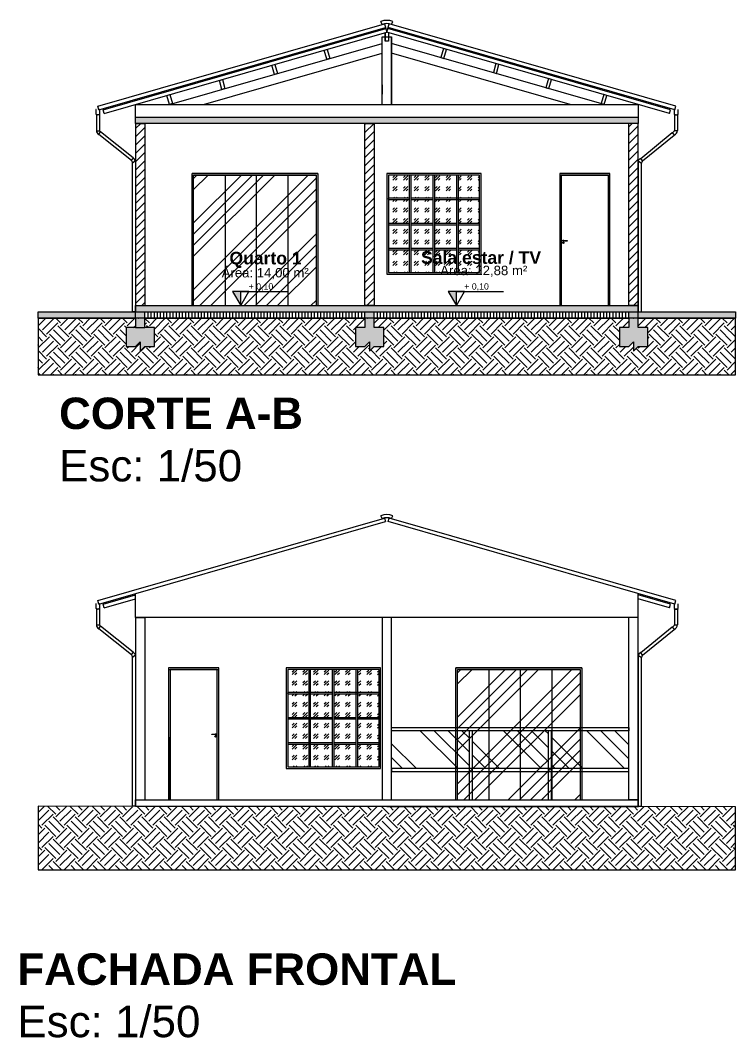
# Model space of a CAD drawing. Header units: millimetres. Extents: x 101 to 2864, y 2 to 1622.
# Drawn here: x 101 to 1239, y 2 to 1622 of the extents above; entities that cross this region are included whole.
import ezdxf

# ---------------------------------------------------------------- set-up
doc = ezdxf.new("R2010")
doc.units = ezdxf.units.MM
for name, color, linetype in [('DESENHO', 1, 'Continuous'), ('Hacura', 8, 'Continuous'), ('LayerEstreito', 2, 'Continuous'), ('Linha estreita', 1, 'Continuous'), ('Linha larga', 5, 'Continuous'), ('Linha telhado', 6, 'Continuous')]:
    doc.layers.add(name, color=color, linetype=linetype)
doc.layers.add('IMPRESSÃO', color=7, linetype='Continuous', plot=False)
doc.styles.get("Standard").update_dxf_attribs({"font": 'arial.ttf'})
pattern_1 = [(50, (284.154, 1157.615), (14.3452, -1.25504), [1.5, -16.5]), (355, (284.154, 1157.615), (-2.77503, 15.04384), [1.2, -13.2]), (100.4514, (285.35, 1157.51), (11.57018, 13.7888), [1.2748, -14.02284]), (46.1842, (284.154, 1161.615), (21.34483, -3.3104), [2.25, -24.75]), (96.6356, (285.933, 1161.34), (18.69324, 19.48237), [1.9122, -21.03428]), (351.1842, (284.154, 1161.615), (18.69324, 19.48237), [1.8, -19.8]), (21, (286.154, 1160.615), (11.93814, -8.05238), [1.5, -16.5]), (326, (286.154, 1160.615), (4.8663, 14.503), [1.2, -13.2]), (71.4514, (287.149, 1159.944), (16.80445, 6.45062), [1.2748, -14.02284]), (37.5, (284.154, 1157.615), (0.243197, 6.657877), [0, -13.04, 0, -13.4, 0, -13.25]), (7.5, (284.154, 1157.615), (5.26139, 7.888234), [0, -7.64, 0, -12.74, 0, -5.05]), (327.5, (279.694, 1157.615), (10.67645, -0.451097), [0, -5, 0, -15.6, 0, -20.7]), (317.5, (277.694, 1157.615), (11.66372, 2.0021), [0, -6.5, 0, -10.36, 0, -14.7])]

msp = doc.modelspace()

# ---------------------------------------------------------------- hatches: boundary and pattern name
h = msp.add_hatch()
h.set_pattern_fill('AR-CONC', color=256, scale=2, angle=90)
h.set_pattern_definition([(140, (284.154, 1157.615), (1.25504, 14.3452), [1.5, -16.5]), (85, (284.154, 1157.615), (-15.04384, -2.77503), [1.2, -13.2]), (190.4514, (284.259, 1158.81), (-13.7888, 11.57018), [1.2748, -14.02284]), (136.1842, (280.154, 1157.615), (3.3104, 21.34483), [2.25, -24.75]), (186.6356, (280.43, 1159.394), (-19.48237, 18.69324), [1.9122, -21.0343]), (81.1842, (280.154, 1157.615), (-19.4824, 18.69324), [1.8, -19.8]), (111, (281.154, 1159.615), (8.05238, 11.93814), [1.5, -16.5]), (56, (281.154, 1159.615), (-14.503, 4.8663), [1.2, -13.2]), (161.4514, (281.825, 1160.61), (-6.45062, 16.80445), [1.2748, -14.02284]), (127.5, (284.154, 1157.615), (-6.657877, 0.243197), [0, -13.04, 0, -13.4, 0, -13.25]), (97.5, (284.154, 1157.615), (-7.888234, 5.26139), [0, -7.64, 0, -12.74, 0, -5.05]), (57.5, (284.154, 1153.155), (0.451097, 10.67645), [0, -5, 0, -15.6, 0, -20.7]), (47.5, (284.154, 1151.155), (-2.0021, 11.66372), [0, -6.5, 0, -10.36, 0, -14.7])])
h.paths.add_polyline_path([(1084.15412, 1467.61497), (284.15412, 1467.61497), (284.15412, 1457.61497), (299.15412, 1457.61497), (1084.15412, 1457.61497)])
h = msp.add_hatch()
h.set_pattern_fill('ANSI31', color=256, scale=75)
h.set_pattern_definition([(45, (284.154, 1157.615), (-6.62913, 6.62913), [])])
h.paths.add_polyline_path([(284.15412, 1167.61497), (299.15412, 1167.61497), (299.15412, 1457.61497), (284.15412, 1457.61497)])
h.paths.add_polyline_path([(649.15412, 1167.61497), (664.15412, 1167.61497), (664.15412, 1457.61497), (649.15412, 1457.61497)])
h.paths.add_polyline_path([(1069.15412, 1167.61497), (1084.15412, 1167.61497), (1084.15412, 1457.61497), (1069.15412, 1457.61497)])
h = msp.add_hatch()
h.set_pattern_fill('ANSI34', color=256, scale=100)
h.set_pattern_definition([(45, (29.154, 1057.676), (-53.033, 53.033), []), (45, (46.83, 1057.676), (-53.033, 53.033), []), (45, (64.51, 1057.676), (-53.033, 53.033), []), (45, (82.19, 1057.676), (-53.033, 53.033), [])])
h.paths.add_polyline_path([(571.65412, 1375.11497), (376.65412, 1375.11497), (376.65412, 1167.61497), (571.65412, 1167.61497)])
h = msp.add_hatch(color=256)
h.dxf.hatch_style = 1
h.paths.add_polyline_path([(451.65412, 1190.16549), (438.63457, 1190.16549), (451.65412, 1167.61497)])
h = msp.add_hatch(color=256)
h.dxf.hatch_style = 1
h.paths.add_polyline_path([(794.72028, 1190.16548), (781.70073, 1190.16548), (794.72028, 1167.61497)])
h = msp.add_hatch()
h.set_pattern_fill('AR-CONC', color=256, scale=2)
h.set_pattern_definition(pattern_1)
h.paths.add_polyline_path([(1084.15412, 1157.61497), (1084.15412, 1167.61497), (284.15412, 1167.61497), (284.15412, 1157.61497)])
h = msp.add_hatch()
h.set_pattern_fill('AR-CONC', color=256, scale=2)
h.set_pattern_definition(pattern_1)
h.paths.add_polyline_path([(284.15412, 1147.61497), (284.15412, 1157.61497), (129.15412, 1157.61497), (129.15412, 1147.61497)])
h.paths.add_polyline_path([(1239.15412, 1147.61497), (1239.15412, 1157.61497), (1089.15412, 1157.61497), (1084.15412, 1157.61497), (1084.15412, 1147.61497)])
h = msp.add_hatch()
h.set_pattern_fill('AR-CONC', color=256, scale=2)
h.set_pattern_definition(pattern_1)
h.paths.add_polyline_path([(284.15412, 1147.61497), (284.15412, 1132.61497), (269.15412, 1132.61497), (269.15412, 1102.61497), (284.15412, 1102.61497), (291.65412, 1110.11497), (291.65412, 1095.11497), (299.15412, 1102.61497), (314.15412, 1102.61497), (314.15412, 1132.61497), (299.15412, 1132.61497), (299.15412, 1147.61497), (299.15412, 1157.61497), (284.15412, 1157.61497)])
h.paths.add_polyline_path([(649.15412, 1157.61497), (649.15412, 1147.61497), (649.15412, 1132.61497), (634.15412, 1132.61497), (634.15412, 1102.61497), (649.15412, 1102.61497), (656.65412, 1110.11497), (656.65412, 1095.11497), (664.15412, 1102.61497), (679.15412, 1102.61497), (679.15412, 1132.61497), (664.15412, 1132.61497), (664.15412, 1147.61497), (664.15412, 1157.61497)])
h.paths.add_polyline_path([(1084.15412, 1157.61497), (1069.15412, 1157.61497), (1069.15412, 1147.61497), (1069.15412, 1132.61497), (1054.15412, 1132.61497), (1054.15412, 1102.61497), (1069.15412, 1102.61497), (1076.65412, 1110.11497), (1076.65412, 1095.11497), (1084.15412, 1102.61497), (1099.15412, 1102.61497), (1099.15412, 1132.61497), (1084.15412, 1132.61497), (1084.15412, 1147.61497)])
h = msp.add_hatch()
h.set_pattern_fill('_USER', color=256, scale=5, angle=90, pattern_type=0)
h.set_pattern_definition([(90, (284.154, 1157.615), (-5, 3e-16), [])])
h.paths.add_polyline_path([(649.15412, 1147.61497), (649.15412, 1157.61497), (299.15412, 1157.61497), (299.15412, 1147.61497)])
h.paths.add_polyline_path([(1069.15412, 1147.61497), (1069.15412, 1157.61497), (664.15412, 1157.61497), (664.15412, 1147.61497)])
h = msp.add_hatch()
h.set_pattern_fill('EARTH', color=1, scale=100, angle=45)
h.set_pattern_definition([(45, (284.154, 1157.615), (4e-15, 35.35534), [25, -25]), (45, (277.525, 1164.244), (4e-15, 35.35534), [25, -25]), (45, (270.896, 1170.873), (4e-15, 35.35534), [25, -25]), (135, (270.896, 1175.293), (-35.35534, 4e-15), [25, -25]), (135, (277.525, 1181.922), (-35.35534, 4e-15), [25, -25]), (135, (284.154, 1188.55), (-35.35534, 4e-15), [25, -25])])
h.paths.add_polyline_path([(1239.15412, 1057.61497), (1239.15412, 1147.61497), (1084.15412, 1147.61497), (1084.15412, 1132.61497), (1099.15412, 1132.61497), (1099.15412, 1102.61497), (1084.15412, 1102.61497), (1076.65412, 1095.11497), (1076.65412, 1110.11497), (1069.15412, 1102.61497), (1054.15412, 1102.61497), (1054.15412, 1132.61497), (1069.15412, 1132.61497), (1069.15412, 1147.61497), (664.15412, 1147.61497), (664.15412, 1132.61497), (679.15412, 1132.61497), (679.15412, 1102.61497), (664.15412, 1102.61497), (656.65412, 1095.11497), (656.65412, 1110.11497), (649.15412, 1102.61497), (634.15412, 1102.61497), (634.15412, 1132.61497), (649.15412, 1132.61497), (649.15412, 1147.61497), (299.15412, 1147.61497), (299.15412, 1132.61497), (314.15412, 1132.61497), (314.15412, 1102.61497), (299.15412, 1102.61497), (291.65412, 1095.11497), (291.65412, 1110.11497), (284.15412, 1102.61497), (269.15412, 1102.61497), (269.15412, 1132.61497), (284.15412, 1132.61497), (284.15412, 1147.61497), (129.15412, 1147.61497), (129.15412, 1057.61497), (279.15412, 1057.61497)])
h = msp.add_hatch()
h.set_pattern_fill('ANSI34', color=256, scale=100)
h.set_pattern_definition([(45, (449.156, 270.98), (-53.033, 53.033), []), (45, (466.83, 270.98), (-53.033, 53.033), []), (45, (484.51, 270.98), (-53.033, 53.033), []), (45, (502.19, 270.98), (-53.033, 53.033), [])])
h.paths.add_polyline_path([(991.65566, 588.41624), (796.65566, 588.41624), (796.65566, 380.91624), (991.65566, 380.91624)])
h = msp.add_hatch()
h.set_pattern_fill('ANSI34', color=256, scale=125, angle=90)
h.set_pattern_definition([(135, (29.16, 270.92), (-66.291, -66.291), []), (135, (29.16, 293.01), (-66.291, -66.291), []), (135, (29.16, 315.11), (-66.291, -66.291), []), (135, (29.16, 337.21), (-66.291, -66.291), [])])
h.paths.add_polyline_path([(814.989, 430.91624), (814.989, 490.91624), (691.65566, 490.91624), (691.65566, 430.91624)])
h.paths.add_polyline_path([(945.82233, 490.91624), (945.82233, 430.91624), (1069.15566, 430.91624), (1069.15566, 490.91624)])
h.paths.add_polyline_path([(940.82233, 430.91624), (940.82233, 490.91624), (819.989, 490.91624), (819.989, 430.91624)])
h = msp.add_hatch()
h.set_pattern_fill('EARTH', color=1, scale=100, angle=45)
h.set_pattern_definition([(45, (29.154, 269.641), (4e-15, 35.35534), [25, -25]), (45, (22.525, 276.27), (4e-15, 35.35534), [25, -25]), (45, (15.896, 282.9), (4e-15, 35.35534), [25, -25]), (135, (15.896, 287.32), (-35.35534, 4e-15), [25, -25]), (135, (22.525, 293.948), (-35.35534, 4e-15), [25, -25]), (135, (29.154, 300.577), (-35.35534, 4e-15), [25, -25])])
h.paths.add_polyline_path([(1239.15412, 369.64149), (1089.15412, 369.94356), (1089.15412, 369.64149), (1084.15412, 369.64149), (284.15412, 369.64149), (279.15412, 369.64149), (279.15412, 370.92229), (129.15412, 371.10353), (129.15412, 269.64149), (1239.15412, 269.64149)])
at = {"layer": 'Hacura'}
h = msp.add_hatch(dxfattribs=at)
h.set_pattern_fill('GOST_GLASS', color=256, scale=2)
h.set_pattern_definition([(45, (-3379.222, -805.041), (16.970563, -2e-15), [10, -14]), (45, (-3374.98, -805.041), (16.970563, -2e-15), [4, -20]), (45, (-3379.222, -800.799), (16.970563, -2e-15), [4, -20])])
h.paths.add_polyline_path([(720.40412, 1375.11497), (686.65412, 1375.11497), (686.65412, 1338.86497), (720.40412, 1338.86497)])
h.paths.add_polyline_path([(757.90412, 1375.11497), (722.90412, 1375.11497), (722.90412, 1338.86497), (757.90412, 1338.86497)])
h.paths.add_polyline_path([(795.40412, 1375.11497), (760.40412, 1375.11497), (760.40412, 1338.86497), (795.40412, 1338.86497)])
h.paths.add_polyline_path([(831.65412, 1375.11497), (797.90412, 1375.11497), (797.90412, 1338.86497), (831.65412, 1338.86497)])
h.paths.add_polyline_path([(831.65412, 1336.36497), (797.90412, 1336.36497), (797.90412, 1298.86497), (831.65412, 1298.86497)])
h.paths.add_polyline_path([(795.40412, 1336.36497), (760.40412, 1336.36497), (760.40412, 1298.86497), (795.40412, 1298.86497)])
h.paths.add_polyline_path([(757.90412, 1336.36497), (722.90412, 1336.36497), (722.90412, 1298.86497), (757.90412, 1298.86497)])
h.paths.add_polyline_path([(720.40412, 1336.36497), (686.65412, 1336.36497), (686.65412, 1298.86497), (720.40412, 1298.86497)])
h.paths.add_polyline_path([(720.40412, 1296.36497), (686.65412, 1296.36497), (686.65412, 1258.86497), (720.40412, 1258.86497)])
h.paths.add_polyline_path([(757.90412, 1296.36497), (722.90412, 1296.36497), (722.90412, 1258.86497), (757.90412, 1258.86497)])
h.paths.add_polyline_path([(795.40412, 1296.36497), (760.40412, 1296.36497), (760.40412, 1258.86497), (795.40412, 1258.86497)])
h.paths.add_polyline_path([(831.65412, 1296.36497), (797.90412, 1296.36497), (797.90412, 1258.86497), (831.65412, 1258.86497)])
h.paths.add_polyline_path([(831.65412, 1256.36497), (797.90412, 1256.36497), (797.90412, 1220.11497), (831.65412, 1220.11497)])
h.paths.add_polyline_path([(795.40412, 1256.36497), (760.40412, 1256.36497), (760.40412, 1220.11497), (795.40412, 1220.11497)])
h.paths.add_polyline_path([(757.90412, 1256.36497), (722.90412, 1256.36497), (722.90412, 1220.11497), (757.90412, 1220.11497)])
h.paths.add_polyline_path([(720.40412, 1256.36497), (686.65412, 1256.36497), (686.65412, 1220.11497), (720.40412, 1220.11497)])
h = msp.add_hatch(dxfattribs=at)
h.set_pattern_fill('GOST_GLASS', color=256, scale=2)
h.set_pattern_definition([(45, (-3539.221, -1591.74), (16.970563, -2e-15), [10, -14]), (45, (-3534.978, -1591.74), (16.970563, -2e-15), [4, -20]), (45, (-3539.221, -1587.497), (16.970563, -2e-15), [4, -20])])
h.paths.add_polyline_path([(560.40566, 552.16624), (560.40566, 588.41624), (526.65566, 588.41624), (526.65566, 552.16624)])
h.paths.add_polyline_path([(562.90566, 552.16624), (597.90566, 552.16624), (597.90566, 588.41624), (562.90566, 588.41624)])
h.paths.add_polyline_path([(635.40566, 588.41624), (600.40566, 588.41624), (600.40566, 552.16624), (635.40566, 552.16624)])
h.paths.add_polyline_path([(671.65566, 588.41624), (637.90566, 588.41624), (637.90566, 552.16624), (671.65566, 552.16624)])
h.paths.add_polyline_path([(637.90566, 512.16624), (671.65566, 512.16624), (671.65566, 549.66624), (637.90566, 549.66624)])
h.paths.add_polyline_path([(635.40566, 549.66624), (600.40566, 549.66624), (600.40566, 512.16624), (635.40566, 512.16624)])
h.paths.add_polyline_path([(597.90566, 549.66624), (562.90566, 549.66624), (562.90566, 512.16624), (597.90566, 512.16624)])
h.paths.add_polyline_path([(526.65566, 512.16624), (560.40566, 512.16624), (560.40566, 549.66624), (526.65566, 549.66624)])
h.paths.add_polyline_path([(560.40566, 509.66624), (526.65566, 509.66624), (526.65566, 472.16624), (560.40566, 472.16624)])
h.paths.add_polyline_path([(562.90566, 472.16624), (597.90566, 472.16624), (597.90566, 509.66624), (562.90566, 509.66624)])
h.paths.add_polyline_path([(600.40566, 509.66624), (600.40566, 472.16624), (635.40566, 472.16624), (635.40566, 509.66624)])
h.paths.add_polyline_path([(637.90566, 472.16624), (671.65566, 472.16624), (671.65566, 509.66624), (637.90566, 509.66624)])
h.paths.add_polyline_path([(637.90566, 433.41624), (671.65566, 433.41624), (671.65566, 469.66624), (637.90566, 469.66624)])
h.paths.add_polyline_path([(600.40566, 433.41624), (635.40566, 433.41624), (635.40566, 469.66624), (600.40566, 469.66624)])
h.paths.add_polyline_path([(562.90566, 433.41624), (597.90566, 433.41624), (597.90566, 469.66624), (562.90566, 469.66624)])
h.paths.add_polyline_path([(526.65566, 469.66624), (526.65566, 433.41624), (560.40566, 433.41624), (560.40566, 469.66624)])
at = {"layer": 'LayerEstreito', "true_color": 0x000000}
h = msp.add_hatch(color=18, dxfattribs=at)
h.dxf.hatch_style = 1
h.paths.add_polyline_path([(965.08699, 1270.89304), (965.08699, 1271.39304), (965.95302, 1271.39304, 0.767326988), (964.08699, 1270.89304, 0.767326988), (965.95302, 1270.39304), (965.08699, 1270.39304)])
h = msp.add_hatch(color=18, dxfattribs=at)
h.dxf.hatch_style = 1
h.paths.add_polyline_path([(411.58853, 485.19431), (411.58853, 484.69431), (410.72251, 484.69431, 0.767326988), (412.58853, 485.19431, 0.767326988), (410.72251, 485.69431), (411.58853, 485.69431)])

# ---------------------------------------------------------------- linework, layer by layer
for p, q in [((676.65412, 1615.17446), (674.81439, 1619.8237)), ((691.65412, 1615.17446), (693.49385, 1619.8237)), ((374.15412, 1377.61497), (424.15412, 1377.61497)), ((474.15412, 1377.61497), (524.15412, 1377.61497)), ((451.65412, 1167.61497), (451.65412, 1190.16549)), ((451.65412, 1190.16549), (526.65412, 1190.16549)), ((794.72028, 1167.61497), (794.72028, 1190.16548)), ((794.72028, 1190.16548), (869.72028, 1190.16548)), ((426.65412, 1167.61497), (476.65412, 1167.61497)), ((769.72028, 1167.61497), (819.72028, 1167.61497)), ((676.65566, 828.47574), (674.81593, 833.12498)), ((691.65566, 828.47574), (693.49539, 833.12498)), ((225.8155, 692.44646), (224.15566, 698.2123)), ((794.15566, 590.91624), (844.15566, 590.91624)), ((894.15566, 590.91624), (944.15566, 590.91624))]:
    msp.add_line(p, q)
for points in [[(224.15412, 1484.91103), (680.28116, 1616.2186)], [(225.81396, 1479.14519), (681.941, 1610.45276)], [(232.75866, 1479.06317), (682.49428, 1608.53081)], [(680.28116, 1616.2186), (684.15412, 1602.76497), (688.02709, 1616.2186)], [(1135.54959, 1479.06317), (685.81396, 1608.53081)], [(1142.49428, 1479.14519), (686.36724, 1610.45276)], [(1144.15412, 1484.91103), (688.02709, 1616.2186)], [(234.4185, 1473.29733), (234.4185, 1473.29733), (684.15412, 1602.76497)], [(681.65412, 1602.04528), (681.65412, 1588.46497)], [(686.65412, 1602.04528), (686.65412, 1588.46497), (681.65412, 1588.46497), (681.65412, 1602.04528)], [(1133.88974, 1473.29733), (1133.88974, 1473.29733), (684.15412, 1602.76497)], [(686.65412, 1602.04528), (686.65412, 1588.46497)], [(588.46953, 1559.6106), (584.31993, 1574.0252), (589.1248, 1575.4084), (593.2744, 1560.9938), (588.46953, 1559.6106)], [(775.03385, 1560.9938), (779.18345, 1575.4084), (774.37858, 1576.7916), (770.22898, 1562.377), (775.03385, 1560.9938)], [(505.10508, 1535.61205), (500.95547, 1550.02666), (505.76034, 1551.40986), (509.90994, 1536.99525), (505.10508, 1535.61205)], [(858.3983, 1536.99525), (862.5479, 1551.40986), (857.74304, 1552.79306), (853.59343, 1538.37846), (858.3983, 1536.99525)], [(421.74062, 1511.61351), (417.59102, 1526.02811), (422.39588, 1527.41132), (426.54549, 1512.99671), (421.74062, 1511.61351)], [(941.76276, 1512.99671), (945.91236, 1527.41132), (941.10749, 1528.79452), (936.95789, 1514.37991), (941.76276, 1512.99671)], [(338.37616, 1487.61497), (334.22656, 1502.02957), (339.03143, 1503.41277), (343.18103, 1488.99817), (338.37616, 1487.61497)], [(1029.93208, 1487.61497), (1034.08168, 1502.02957), (1029.27682, 1503.41277), (1025.12721, 1488.99817), (1029.93208, 1487.61497)], [(284.15412, 1467.61497), (1084.15412, 1467.61497), (1084.15412, 1457.61497), (284.15412, 1457.61497), (284.15412, 1467.61497)], [(691.65412, 1457.61497), (676.65412, 1457.61497)], [(374.15412, 1377.61497), (374.15412, 1377.61497), (374.15412, 1377.61497), (574.15412, 1377.61497), (574.15412, 1377.61497), (374.15412, 1377.61497), (374.15412, 1377.61497), (374.15412, 1377.61497), (374.15412, 1377.61497), (374.15412, 1377.61497)], [(284.15412, 1157.61497), (1084.15412, 1157.61497)], [(129.15412, 1147.61497), (284.15412, 1147.61497)], [(289.01963, 1147.61497), (289.22545, 1147.61497)], [(299.15412, 1147.61497), (649.15412, 1147.61497)], [(652.71762, 1147.61497), (653.21832, 1147.61497)], [(664.15412, 1147.61497), (1069.15412, 1147.61497)], [(1076.47522, 1147.61497), (1076.95374, 1147.61497)], [(1084.15412, 1147.61497), (1239.15412, 1147.61497)], [(224.15566, 698.2123), (680.2827, 829.51987)], [(680.2827, 829.51987), (681.94254, 823.75403)], [(686.36878, 823.75403), (688.02863, 829.51987)], [(1144.15566, 698.2123), (688.02863, 829.51987)], [(225.8155, 692.44646), (681.94254, 823.75403)], [(1142.49582, 692.44646), (686.36878, 823.75403)], [(232.7602, 692.36444), (284.15566, 707.15991)], [(234.42004, 686.5986), (284.15566, 700.91624)], [(1135.55113, 692.36444), (1084.15566, 707.15991)], [(1133.89128, 686.5986), (1133.89128, 686.5986), (1084.15566, 700.91624)], [(691.65566, 670.91624), (676.65566, 670.91624)], [(284.15566, 370.91624), (1084.15566, 370.91624)]]:
    msp.add_lwpolyline(points)
for points in [[(451.65412, 1167.61497), (464.67367, 1190.16549), (438.63457, 1190.16549)], [(794.72028, 1167.61497), (807.73982, 1190.16548), (781.70073, 1190.16548)]]:
    msp.add_lwpolyline(points, close=True)
for centre, radius in [((684.15412, 1596.22097), 25.38345), ((684.15412, 1596.22097), 20.38345), ((684.15566, 809.52225), 25.38345), ((684.15566, 809.52225), 20.38345)]:
    msp.add_arc(centre, radius, 68.41102602, 111.58897398)
at = {"layer": 'DESENHO'}
for p, q in [((846.65566, 588.41624), (846.65566, 380.91624)), ((896.65566, 380.91624), (896.65566, 588.41624)), ((946.65566, 588.41624), (946.65566, 380.91624))]:
    msp.add_line(p, q, dxfattribs=at)
at = {"layer": 'IMPRESSÃO'}
for p, q in [((225.81396, 1479.14519), (224.15412, 1484.91103)), ((234.4185, 1473.29733), (232.75866, 1479.06317)), ((1133.88974, 1473.29733), (1135.54959, 1479.06317)), ((1142.49428, 1479.14519), (1144.15412, 1484.91103)), ((1142.49582, 692.44646), (1144.15566, 698.2123)), ((1133.89128, 686.5986), (1135.55113, 692.36444))]:
    msp.add_line(p, q, dxfattribs=at)
for points in [[(129.15412, 1147.61497), (129.15412, 1157.61497), (284.15412, 1157.61497)], [(1084.15412, 1157.61497), (1239.15412, 1157.61497), (1239.15412, 1147.61497)], [(129.15412, 1147.61497), (129.15412, 1057.61497), (1239.15412, 1057.61497), (1239.15412, 1147.61497), (129.15412, 1147.61497)], [(129.15412, 371.10353), (129.15412, 269.64149), (1239.15412, 269.64149), (1239.15412, 369.64149), (129.15412, 371.10353)]]:
    msp.add_lwpolyline(points, dxfattribs=at)
for p in [(686.65412, 1337.61497), (526.65566, 550.91624)]:
    msp.add_point(p, dxfattribs=at)
at = {"layer": 'LayerEstreito'}
for p, q in [((284.15412, 1397.75848), (284.15412, 1157.61497)), ((1084.15412, 1397.82369), (1084.15412, 1157.61497)), ((720.40412, 1220.11497), (720.40412, 1375.11497)), ((722.90412, 1220.11497), (722.90412, 1375.11497)), ((757.90412, 1220.11497), (757.90412, 1375.11497)), ((760.40412, 1220.11497), (760.40412, 1375.11497)), ((795.40412, 1220.11497), (795.40412, 1375.11497)), ((797.90412, 1220.11497), (797.90412, 1375.11497)), ((959.15412, 1375.11497), (1039.15412, 1375.11497)), ((686.65412, 1338.86497), (720.40412, 1338.86497)), ((686.65412, 1336.36497), (720.40412, 1336.36497)), ((722.90412, 1338.86497), (757.90412, 1338.86497)), ((722.90412, 1336.36497), (757.90412, 1336.36497)), ((760.40412, 1338.86497), (831.65412, 1338.86497)), ((760.40412, 1336.36497), (831.65412, 1336.36497)), ((686.65412, 1298.86497), (720.40412, 1298.86497)), ((686.65412, 1296.36497), (720.40412, 1296.36497)), ((722.90412, 1298.86497), (757.90412, 1298.86497)), ((722.90412, 1296.36497), (757.90412, 1296.36497)), ((760.40412, 1298.86497), (795.40412, 1298.86497)), ((760.40412, 1296.36497), (795.40412, 1296.36497)), ((797.90412, 1298.86497), (831.65412, 1298.86497)), ((797.90412, 1296.36497), (831.65412, 1296.36497)), ((961.65412, 1167.61497), (961.65412, 1267.61497)), ((686.65412, 1258.86497), (720.40412, 1258.86497)), ((686.65412, 1256.36497), (720.40412, 1256.36497)), ((722.90412, 1258.86497), (757.90412, 1258.86497)), ((722.90412, 1256.36497), (757.90412, 1256.36497)), ((760.40412, 1258.86497), (795.40412, 1258.86497)), ((760.40412, 1256.36497), (795.40412, 1256.36497)), ((797.90412, 1258.86497), (831.65412, 1258.86497)), ((797.90412, 1256.36497), (831.65412, 1256.36497)), ((234.42004, 686.5986), (232.7602, 692.36444)), ((284.15566, 611.05975), (284.15566, 370.91624)), ((1084.15566, 611.12496), (1084.15566, 370.91624)), ((336.65566, 588.41624), (416.65566, 588.41624)), ((560.40566, 433.41624), (560.40566, 588.41624)), ((562.90566, 433.41624), (562.90566, 588.41624)), ((597.90566, 433.41624), (597.90566, 588.41624)), ((600.40566, 433.41624), (600.40566, 588.41624)), ((635.40566, 433.41624), (635.40566, 588.41624)), ((637.90566, 433.41624), (637.90566, 588.41624)), ((526.65566, 552.16624), (560.40566, 552.16624)), ((562.90566, 552.16624), (597.90566, 552.16624)), ((600.40566, 552.16624), (671.65566, 552.16624)), ((526.65566, 549.66624), (560.40566, 549.66624)), ((562.90566, 549.66624), (597.90566, 549.66624)), ((600.40566, 549.66624), (671.65566, 549.66624)), ((526.65566, 512.16624), (560.40566, 512.16624)), ((526.65566, 509.66624), (560.40566, 509.66624)), ((562.90566, 512.16624), (597.90566, 512.16624)), ((562.90566, 509.66624), (597.90566, 509.66624)), ((600.40566, 512.16624), (635.40566, 512.16624)), ((600.40566, 509.66624), (635.40566, 509.66624)), ((637.90566, 512.16624), (671.65566, 512.16624)), ((637.90566, 509.66624), (671.65566, 509.66624)), ((814.989, 490.91624), (814.989, 380.91624)), ((819.989, 490.91624), (819.989, 380.91624)), ((940.82233, 490.91624), (940.82233, 380.91624)), ((945.82233, 490.91624), (945.82233, 380.91624)), ((339.15566, 380.91624), (339.15566, 480.91624)), ((526.65566, 472.16624), (560.40566, 472.16624)), ((526.65566, 469.66624), (560.40566, 469.66624)), ((562.90566, 472.16624), (597.90566, 472.16624)), ((562.90566, 469.66624), (597.90566, 469.66624)), ((600.40566, 472.16624), (635.40566, 472.16624)), ((600.40566, 469.66624), (635.40566, 469.66624)), ((637.90566, 472.16624), (671.65566, 472.16624)), ((637.90566, 469.66624), (671.65566, 469.66624))]:
    msp.add_line(p, q, dxfattribs=at)
for points in [[(221.47995, 1472.48084), (221.47995, 1479.4971), (220.97995, 1479.48084)], [(220.97995, 1479.48084), (220.97995, 1472.48084)], [(227.47995, 1472.48084), (227.47995, 1472.48084), (227.47995, 1479.4971), (226.97995, 1479.48084)], [(226.97995, 1479.48084), (226.97995, 1472.48084)], [(1141.84926, 1472.31461), (1141.84926, 1479.33087), (1141.34926, 1479.31461)], [(1141.34926, 1479.31461), (1141.34926, 1472.31461)], [(1147.84926, 1472.31461), (1147.84926, 1472.31461), (1147.84926, 1479.33087), (1147.34926, 1479.31461)], [(1147.34926, 1479.31461), (1147.34926, 1472.31461)], [(221.9492, 1471.75933), (221.9492, 1446.13204)], [(226.88288, 1471.99119), (226.9492, 1446.13204)], [(1142.02762, 1471.7701), (1141.7995, 1446.13204)], [(1146.7995, 1471.4412), (1146.7995, 1446.13204)], [(221.95194, 1445.93678), (226.94967, 1445.9496)], [(225.61728, 1440.00145), (228.37144, 1444.17453)], [(280.40816, 1402.64015), (228.37144, 1444.17453)], [(1088.28725, 1401.89533), (1138.39123, 1443.14833)], [(1138.39123, 1443.14833), (1141.19951, 1439.01147)], [(1141.7995, 1446.13204), (1146.7995, 1446.13204)], [(277.65399, 1398.46707), (225.61728, 1440.00145)], [(1091.09552, 1397.75848), (1141.19951, 1439.01147)], [(280.40816, 1402.64015), (277.21275, 1398.79445)], [(284.15412, 1397.75848), (279.15412, 1394.09923)], [(284.15412, 1157.61497), (279.15412, 1157.61497), (279.15412, 1394.09923)], [(1084.15412, 1397.82369), (1089.15412, 1394.09923)], [(1084.15412, 1157.61497), (1089.15412, 1157.61497), (1089.15412, 1394.09923)], [(1091.09552, 1397.75848), (1088.28725, 1401.89533)], [(374.15412, 1167.61497), (374.15412, 1377.61497), (574.15412, 1377.61497), (574.15412, 1167.61497)], [(834.15412, 1377.61497), (684.15412, 1377.61497), (684.15412, 1217.61497), (834.15412, 1217.61497), (834.15412, 1377.61497)], [(1039.15412, 1167.61497), (1039.15412, 1167.61497), (1039.15412, 1377.61497), (959.15412, 1377.61497), (959.15412, 1167.61497)], [(376.65412, 1167.61497), (376.65412, 1375.11497), (571.65412, 1375.11497), (571.65412, 1167.61497)], [(1036.65412, 1167.61497), (1036.65412, 1375.11497), (961.65412, 1375.11497), (961.65412, 1167.61497)], [(965.08699, 1270.89304), (965.08699, 1270.39304), (965.08699, 1271.39304), (971.08699, 1271.39304), (971.08699, 1270.39304), (965.08699, 1270.39304)], [(221.48149, 685.78212), (221.48149, 692.79838), (220.98149, 692.78212)], [(220.98149, 692.78212), (220.98149, 685.78212)], [(221.95074, 685.0606), (221.95074, 659.43332)], [(226.88442, 685.29246), (226.95074, 659.43332)], [(227.48149, 685.78212), (227.48149, 685.78212), (227.48149, 692.79838), (226.98149, 692.78212)], [(226.98149, 692.78212), (226.98149, 685.78212)], [(1141.8508, 685.61589), (1141.8508, 692.63215), (1141.3508, 692.61589)], [(1141.3508, 692.61589), (1141.3508, 685.61589)], [(1142.02916, 685.07138), (1141.80104, 659.43332)], [(1146.80104, 684.74248), (1146.80104, 659.43332)], [(1147.8508, 685.61589), (1147.8508, 685.61589), (1147.8508, 692.63215), (1147.3508, 692.61589)], [(1147.3508, 692.61589), (1147.3508, 685.61589)], [(221.95348, 659.23806), (226.95121, 659.25087)], [(225.61882, 653.30273), (228.37298, 657.4758)], [(277.65553, 611.76834), (225.61882, 653.30273)], [(280.4097, 615.94142), (228.37298, 657.4758)], [(1088.28879, 615.19661), (1138.39277, 656.4496)], [(1091.09706, 611.05975), (1141.20105, 652.31275)], [(1138.39277, 656.4496), (1141.20105, 652.31275)], [(1141.80104, 659.43332), (1146.80104, 659.43332)], [(280.4097, 615.94142), (277.21429, 612.09572)], [(284.15566, 611.05975), (279.15566, 607.4005)], [(284.15566, 370.91624), (279.15566, 370.91624), (279.15566, 607.4005)], [(1084.15566, 611.12496), (1089.15566, 607.4005)], [(1084.15566, 370.91624), (1089.15566, 370.91624), (1089.15566, 607.4005)], [(1091.09706, 611.05975), (1088.28879, 615.19661)], [(416.65566, 380.91624), (416.65566, 380.91624), (416.65566, 590.91624), (336.65566, 590.91624), (336.65566, 380.91624)], [(414.15566, 380.91624), (414.15566, 588.41624), (339.15566, 588.41624), (339.15566, 380.91624)], [(674.15566, 590.91624), (524.15566, 590.91624), (524.15566, 430.91624), (674.15566, 430.91624), (674.15566, 590.91624)], [(794.15566, 590.91624), (794.15566, 590.91624), (794.15566, 590.91624), (994.15566, 590.91624), (994.15566, 590.91624), (794.15566, 590.91624), (794.15566, 590.91624), (794.15566, 590.91624), (794.15566, 590.91624), (794.15566, 590.91624)], [(794.15566, 380.91624), (794.15566, 590.91624), (994.15566, 590.91624), (994.15566, 380.91624)], [(796.65566, 380.91624), (796.65566, 588.41624), (991.65566, 588.41624), (991.65566, 380.91624)], [(691.65566, 490.91624), (691.65566, 495.91624), (1069.15566, 495.91624), (1069.15566, 490.91624), (691.65566, 490.91624), (691.65566, 495.91624)], [(411.58853, 485.19431), (411.58853, 485.69431), (411.58853, 484.69431), (405.58853, 484.69431), (405.58853, 485.69431), (411.58853, 485.69431)], [(691.65566, 425.91624), (691.65566, 425.91624), (1069.15566, 425.91624), (1069.15566, 430.91624), (691.65566, 430.91624), (691.65566, 425.91624)]]:
    msp.add_lwpolyline(points, dxfattribs=at)
for points in [[(831.65412, 1375.11497), (686.65412, 1375.11497), (686.65412, 1220.11497), (831.65412, 1220.11497)], [(671.65566, 588.41624), (526.65566, 588.41624), (526.65566, 433.41624), (671.65566, 433.41624)]]:
    msp.add_lwpolyline(points, close=True, dxfattribs=at)
for centre in [(965.03354, 1267.61497), (965.08699, 1270.89304), (411.58853, 485.19431), (411.58853, 481.91581)]:
    msp.add_circle(centre, 1, dxfattribs=at)
for centre, radius, start, end in [((224.22995, 1475.83496), 4.6704, 225.90323734, 314.09676266), ((224.22995, 1476.25578), 4.6704, 233.92706189, 306.07293811), ((1144.59926, 1475.66873), 4.6704, 225.90323734, 314.09676266), ((1144.59926, 1476.08955), 4.6704, 233.92706189, 306.07293811), ((228.90638, 1446.13204), 6.95718, 180, 241.78615775), ((229.00744, 1446.13204), 2.05824, 180, 252.00094969), ((1137.6294, 1447.45704), 4.37555, 280.02703354, 342.37300129), ((1136.95942, 1448.10845), 10.0366, 294.99015998, 348.64309873), ((273.93666, 1394.69089), 5.25091, 353.53029297, 51.39771246), ((276.71596, 1395.92885), 7.65988, 13.81916852, 61.18276672), ((1090.06076, 1395.96146), 6.19324, 106.64030624, 162.50109479), ((1093.5734, 1394.09923), 4.41928, 124.10402871, 180), ((224.23149, 689.13624), 4.6704, 225.90323734, 314.09676266), ((224.23149, 689.55705), 4.6704, 233.92706189, 306.07293811), ((1144.6008, 688.97001), 4.6704, 225.90323734, 314.09676266), ((1144.6008, 689.39082), 4.6704, 233.92706189, 306.07293811), ((228.90792, 659.43332), 6.95718, 180, 241.78615775), ((229.00898, 659.43332), 2.05824, 180, 252.00094969), ((1137.63094, 660.75832), 4.37555, 280.02703354, 342.37300129), ((1136.96096, 661.40972), 10.0366, 294.99015998, 348.64309873), ((276.7175, 609.23013), 7.65988, 13.81916852, 61.18276672), ((273.9382, 607.99216), 5.25091, 353.53029297, 51.39771246), ((1090.0623, 609.26273), 6.19324, 106.64030624, 162.50109479), ((1093.57494, 607.4005), 4.41928, 124.10402871, 180)]:
    msp.add_arc(centre, radius, start, end, dxfattribs=at)
at = {"layer": 'Linha estreita'}
for p, q in [((426.65412, 1375.11497), (426.65412, 1167.61497)), ((476.65412, 1167.61497), (476.65412, 1375.11497)), ((526.65412, 1375.11497), (526.65412, 1167.61497))]:
    msp.add_line(p, q, dxfattribs=at)
at = {"layer": 'Linha larga'}
for p, q in [((284.15412, 1457.61497), (284.15412, 1467.61497)), ((284.15412, 1467.61497), (1084.15412, 1467.61497)), ((1084.15412, 1467.61497), (1084.15412, 1457.61497)), ((284.15412, 1147.61497), (284.15412, 1157.61497)), ((299.15412, 1147.61497), (299.15412, 1157.61497)), ((649.15412, 1147.61497), (649.15412, 1157.61497)), ((664.15412, 1147.61497), (664.15412, 1157.61497)), ((1069.15412, 1147.61497), (1069.15412, 1157.61497)), ((1084.15412, 1147.61497), (1084.15412, 1157.61497))]:
    msp.add_line(p, q, dxfattribs=at)
for points in [[(284.15412, 1157.61497), (1084.15412, 1157.61497), (1084.15412, 1457.61497), (284.15412, 1457.61497), (284.15412, 1157.61497), (284.15412, 1167.61497), (1084.15412, 1167.61497)], [(284.15412, 1457.61497), (299.15412, 1457.61497), (299.15412, 1167.61497)], [(664.15412, 1167.61497), (649.15412, 1167.61497), (649.15412, 1457.61497), (664.15412, 1457.61497), (664.15412, 1167.61497)], [(1084.15412, 1167.61497), (1069.15412, 1167.61497), (1069.15412, 1457.61497)], [(284.15412, 1147.61497), (284.15412, 1132.61497), (269.15412, 1132.61497), (269.15412, 1102.61497), (284.15412, 1102.61497), (291.65412, 1110.11497), (291.65412, 1095.11497), (299.15412, 1102.61497), (314.15412, 1102.61497), (314.15412, 1132.61497), (299.15412, 1132.61497), (299.15412, 1147.61497)], [(649.15412, 1147.61497), (649.15412, 1132.61497), (634.15412, 1132.61497), (634.15412, 1102.61497), (649.15412, 1102.61497), (656.65412, 1110.11497), (656.65412, 1095.11497), (664.15412, 1102.61497), (679.15412, 1102.61497), (679.15412, 1132.61497), (664.15412, 1132.61497), (664.15412, 1147.61497)], [(1069.15412, 1147.61497), (1069.15412, 1132.61497), (1054.15412, 1132.61497), (1054.15412, 1102.61497), (1069.15412, 1102.61497), (1076.65412, 1110.11497), (1076.65412, 1095.11497), (1084.15412, 1102.61497), (1099.15412, 1102.61497), (1099.15412, 1132.61497), (1084.15412, 1132.61497), (1084.15412, 1147.61497)], [(284.15412, 1132.61497), (299.15412, 1132.61497)], [(284.15566, 670.91624), (284.15566, 709.24113)], [(1084.15566, 670.91624), (1084.15566, 709.24113)], [(284.15566, 370.91624), (1084.15449, 369.9496), (1084.15566, 670.91624), (284.15566, 670.91624), (284.15566, 370.91624), (284.15566, 380.91624), (1084.15566, 380.91624)], [(284.15566, 670.91624), (299.15566, 670.91624), (299.15566, 380.91624)], [(676.65566, 670.91624), (676.65566, 670.91624), (676.65566, 380.91624), (691.65566, 380.91624), (691.65566, 670.91624), (676.65566, 670.91624)], [(1084.15566, 380.91624), (1069.15566, 380.91624), (1069.15566, 670.91624)]]:
    msp.add_lwpolyline(points, dxfattribs=at)
at = {"layer": 'Linha telhado'}
for points in [[(676.65412, 1487.61497), (676.65412, 1595.61497)], [(676.65412, 1595.61497), (691.65412, 1595.61497), (691.65412, 1487.61497)], [(676.65412, 1487.61497), (676.65412, 1595.61497)], [(691.65412, 1487.61497), (691.65412, 1595.61497)], [(338.37616, 1487.61497), (676.65412, 1584.99673)], [(1029.93208, 1487.61497), (691.65412, 1584.99673)], [(392.59821, 1487.61497), (676.65412, 1569.38756)], [(975.71004, 1487.61497), (691.65412, 1569.38756)], [(676.65412, 1518.89462), (676.65412, 1503.89462)], [(284.15412, 1467.61497), (284.15412, 1487.61497), (1084.15412, 1487.61497), (1084.15412, 1467.61497)]]:
    msp.add_lwpolyline(points, dxfattribs=at)

# ---------------------------------------------------------------- texts
at = {"attachment_point": 1}
for s, width, insert, char_height in [('\\pt100;{\\fArial|b1|i0|c0|p34;Quarto 1}', 114.2676083, (433.65614, 1253.16875), 20), ('{\\fArial|b1|i0|c0|p34;Sala estar / TV}', 204.8785306, (738.53331, 1254.07475), 20), ('Área: 14,00 m²', 139.5803818, (421.29966, 1227.44738), 15), ('Área: 22,88 m²', 138.6695645, (769.02993, 1231.04275), 15), ('\\pi-30,l40,t40;+ 0,10', 71.0483032, (454.18678, 1203.08032), 10), ('\\pi-30,l40,t40;+ 0,10', 71.0483032, (797.25293, 1203.08032), 10), ('{\\fArial|b1|i0|c0|p34;CORTE A-B\\P}Esc: 1/50', 443, (162.65412, 1021.14149), 50), ('{\\fArial|b1|i0|c0|p34;FACHADA FRONTAL\\P}Esc: 1/50', 782.650764, (96.27211, 136.4941), 50)]:
    msp.add_mtext_dynamic_manual_height_columns(s, width=width, gutter_width=1, heights=[0], dxfattribs=dict(at, insert=insert, char_height=char_height))

doc.saveas('drawing.dxf')
